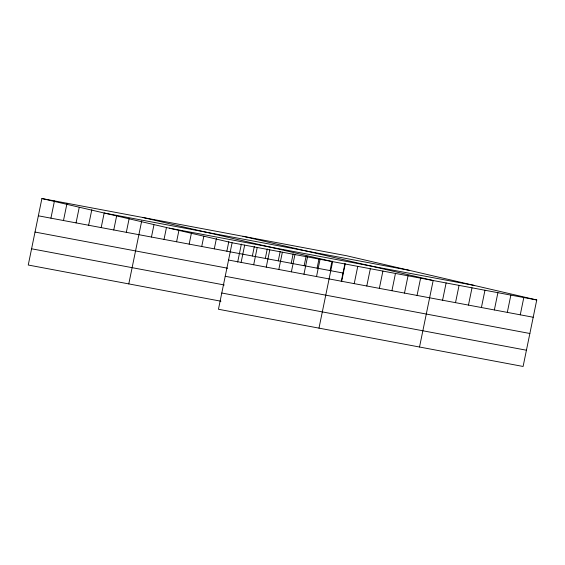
<?xml version="1.0" encoding="UTF-8"?>
<svg xmlns="http://www.w3.org/2000/svg" width="565" height="565" viewBox="0 0 565 565"><rect width="100%" height="100%" fill="white"/><g stroke="black" fill="none" stroke-linecap="round" stroke-linejoin="round"><path stroke-width="0.85" d="M41.902 198.534L232.102 242.766L218.45 309.26L523.098 366.466L536.75 299.973L346.55 255.74L41.902 198.534L28.25 265.027L220.943 301.209M50.921 218.168L54.466 200.893M63.485 220.527L67.03 203.252M76.056 222.885L79.248 207.341M88.62 225.244L91.812 209.7M101.184 227.603L104.2 212.92M113.756 229.969L116.771 215.279M126.32 232.328L129.159 218.507M128.785 283.905L141.723 220.866M151.455 237.046L153.934 224.955M164.02 239.405L166.506 227.314M176.591 241.764L178.893 230.534M189.155 244.122L191.457 232.893M201.726 246.481L203.852 236.121M214.29 248.847L216.416 238.479M226.855 251.206L228.804 241.7M237.667 262.111L241.375 244.066M241.121 262.4L244.666 245.125M252.371 255.994L254.321 246.495M253.685 264.759L257.23 247.484M265.317 258.424L267.266 248.925M266.256 267.118L269.802 249.843M278.27 260.861L280.219 251.354M278.82 269.477L282.366 252.202M291.215 263.29L293.164 253.791M291.385 271.836L294.93 254.561M304.161 265.72L306.11 256.22M303.956 274.202L307.501 256.927M317.106 268.149L319.063 258.65M316.52 276.56L320.065 259.286M330.059 270.586L332.008 261.079M318.985 328.138L332.637 261.644L142.437 217.412M341.253 281.561L344.954 263.516M341.656 281.278L345.201 264.003M354.22 283.637L357.765 266.362M366.791 285.996L370.336 268.721M379.355 288.355L382.901 271.08M391.919 290.721L395.465 273.439M404.491 293.08L408.036 275.805M417.055 295.439L420.6 278.164M419.52 347.016L433.171 280.523L242.971 236.29M442.572 300.227L446.117 282.952M455.517 302.656L459.063 285.382M468.463 305.093L472.015 287.818M481.415 307.522L484.961 290.248M494.361 309.952L497.906 292.677M507.306 312.389L510.852 295.107M520.259 314.818L523.804 297.543M104.666 213.125L409.314 270.338M169.331 228.168L473.986 285.374M232.102 242.766L536.75 299.973M38.356 215.809L343.004 273.015M228.55 260.041L533.205 317.248M35.016 232.053L227.709 268.234M225.216 276.285L529.871 333.491M31.584 248.784L224.277 284.972M221.784 293.016L526.432 350.222"/></g></svg>
